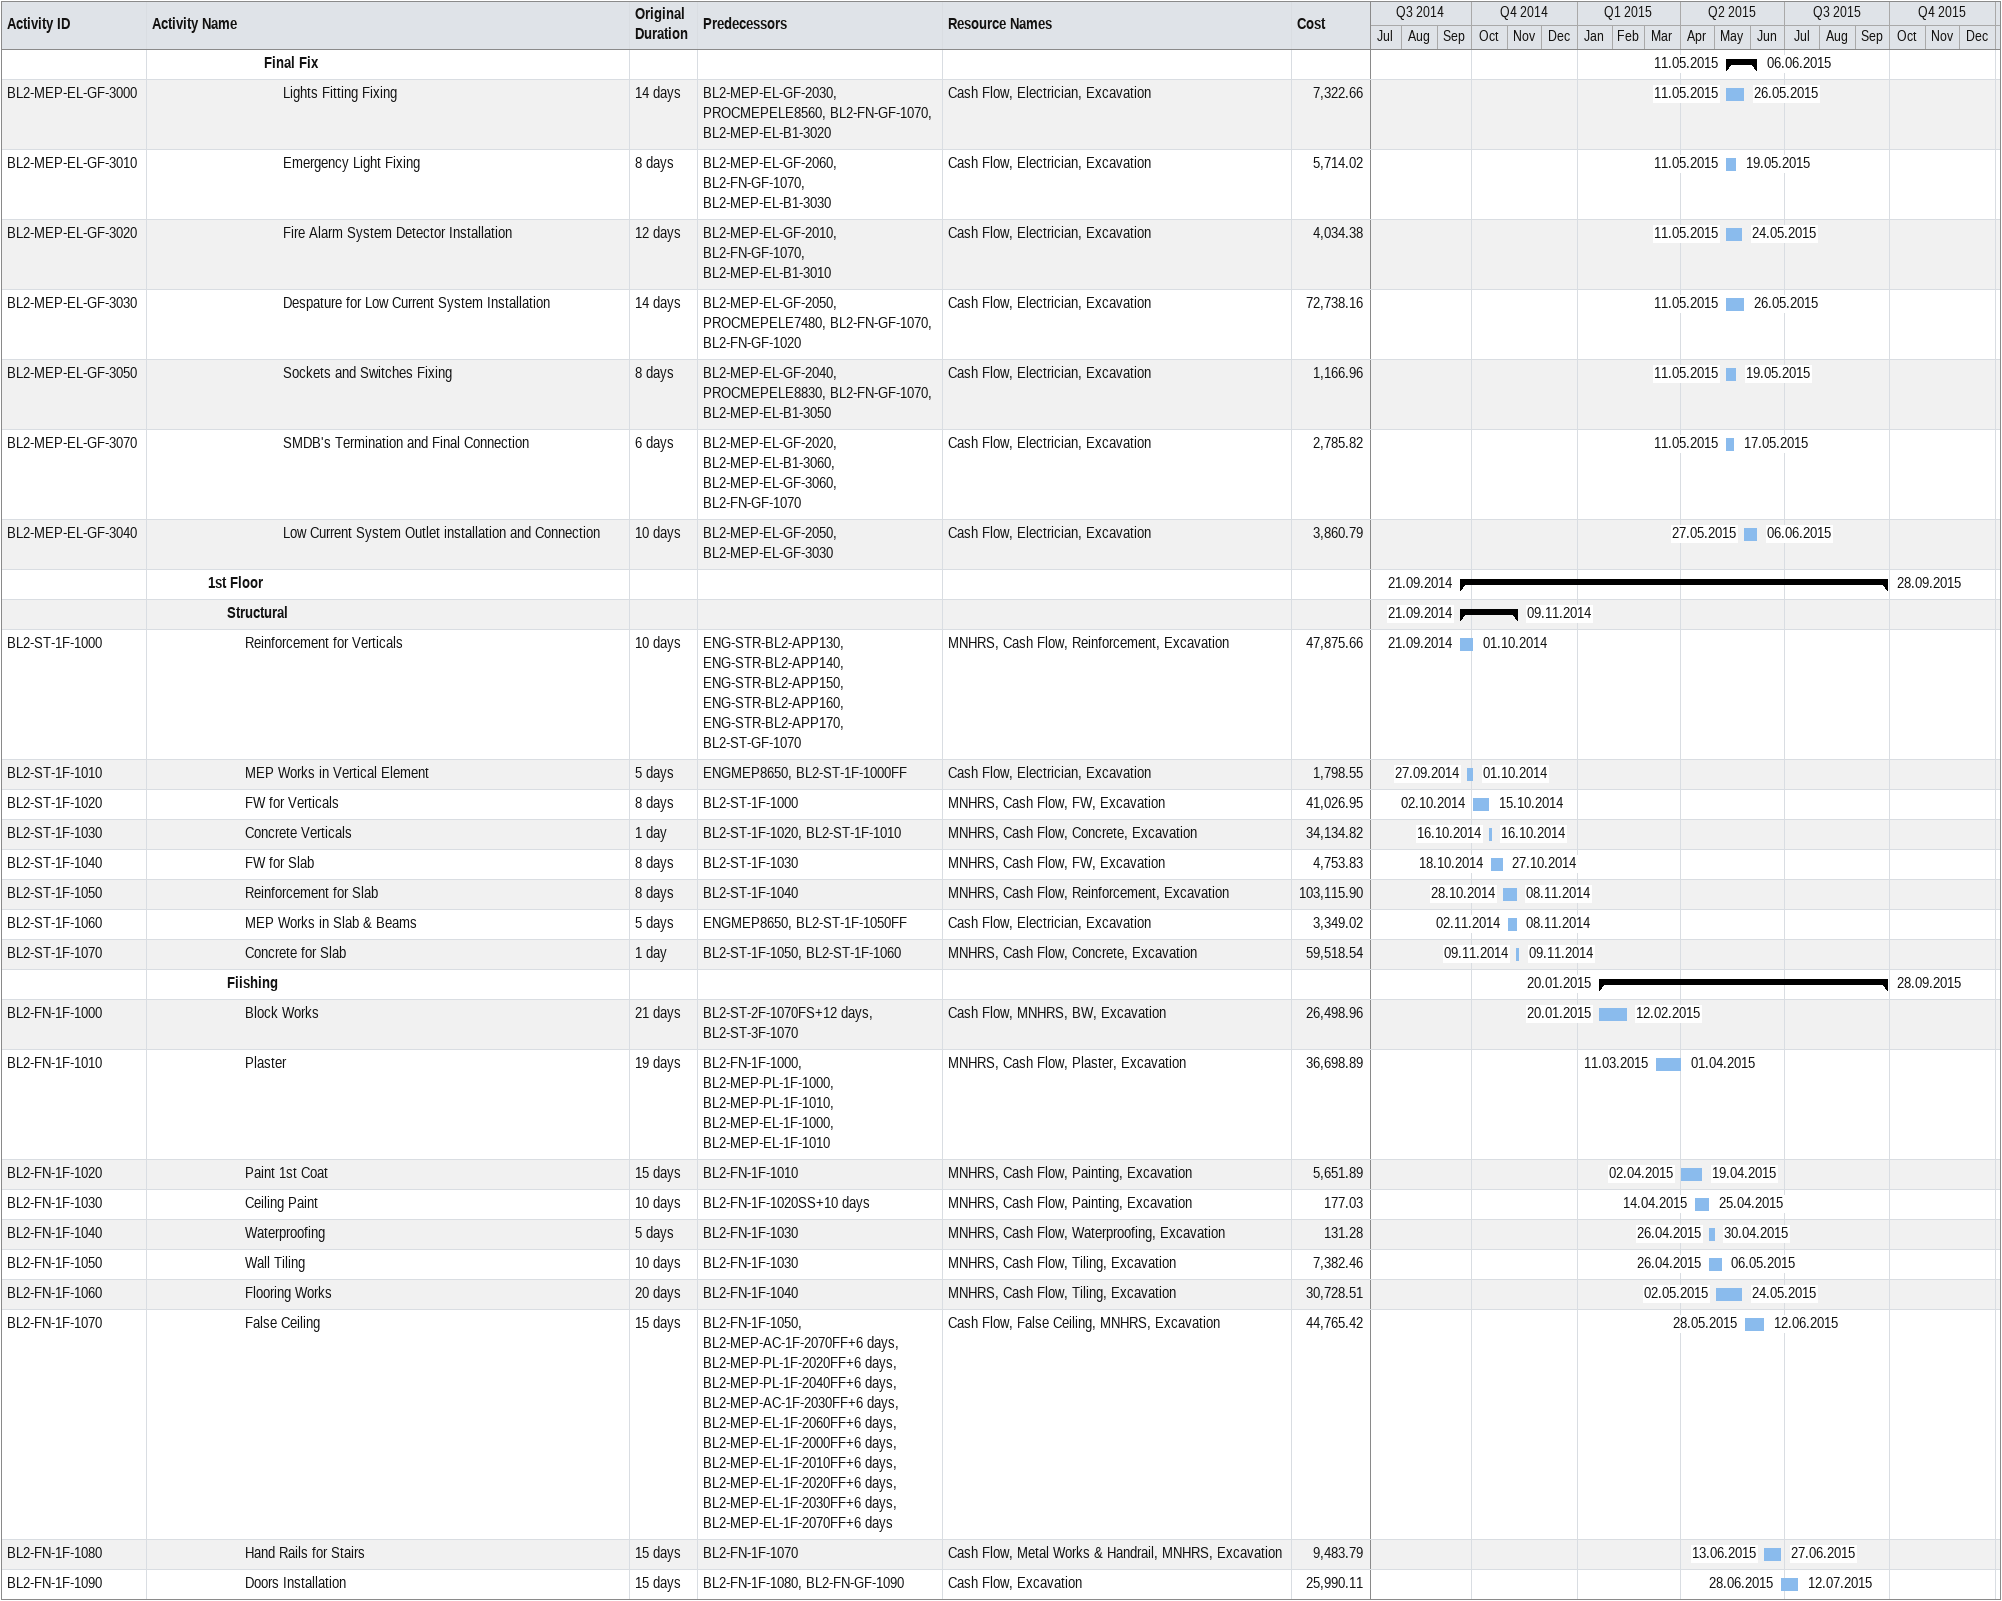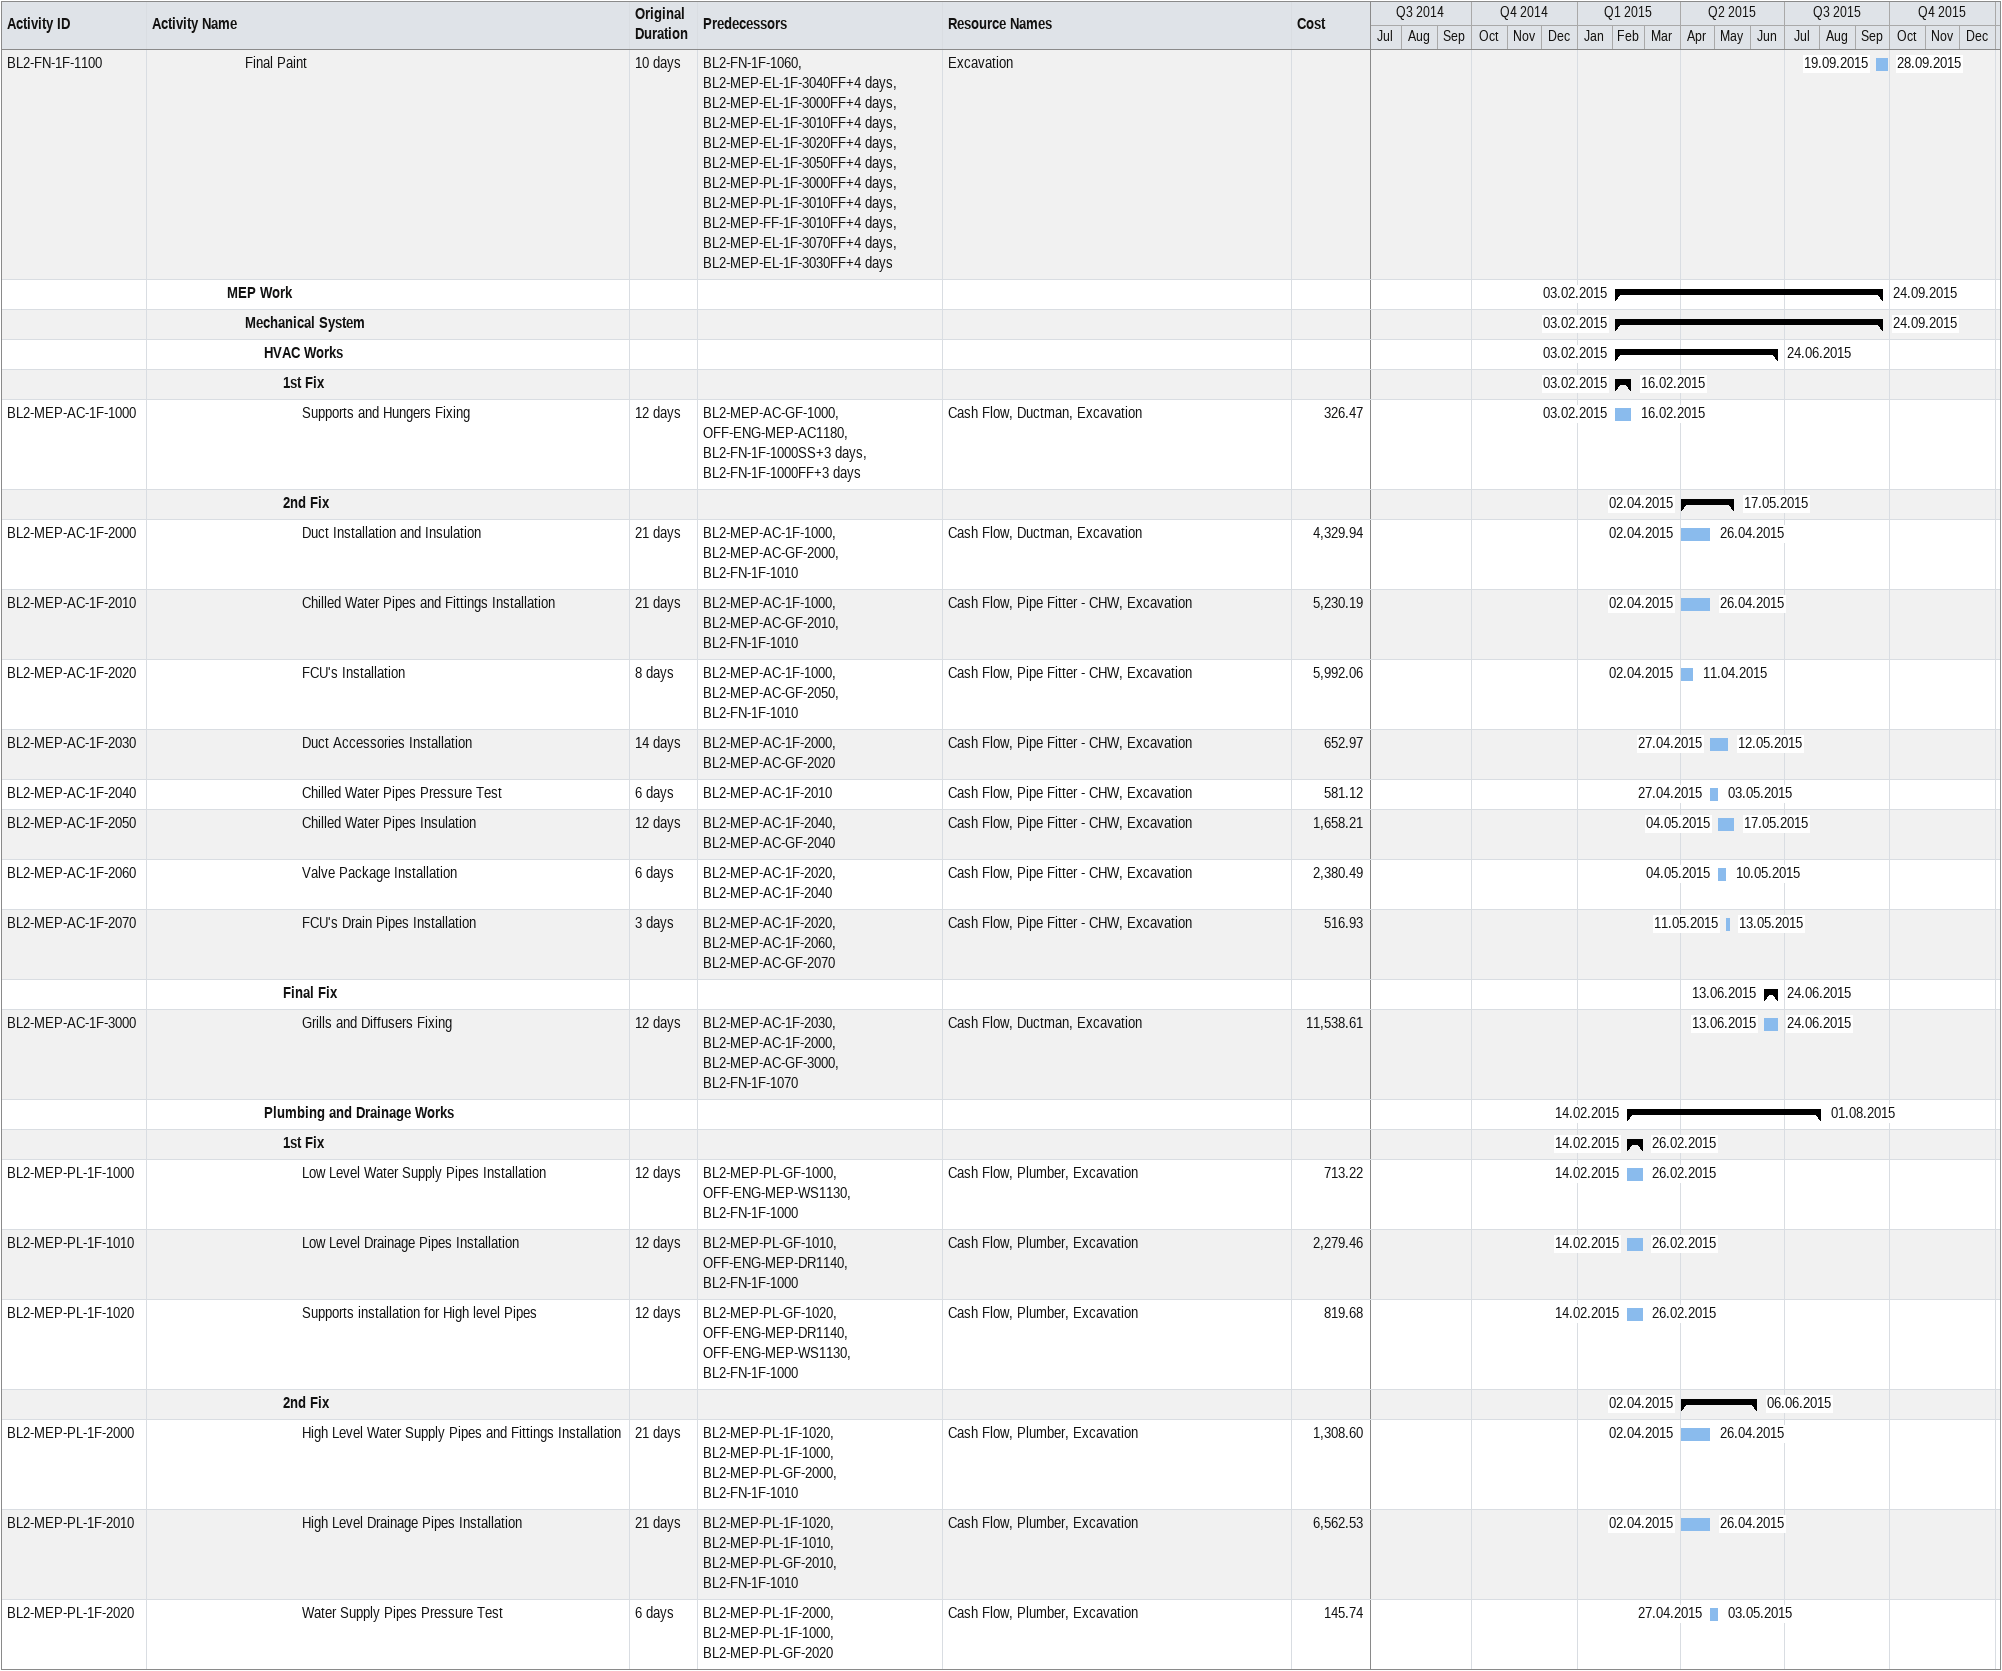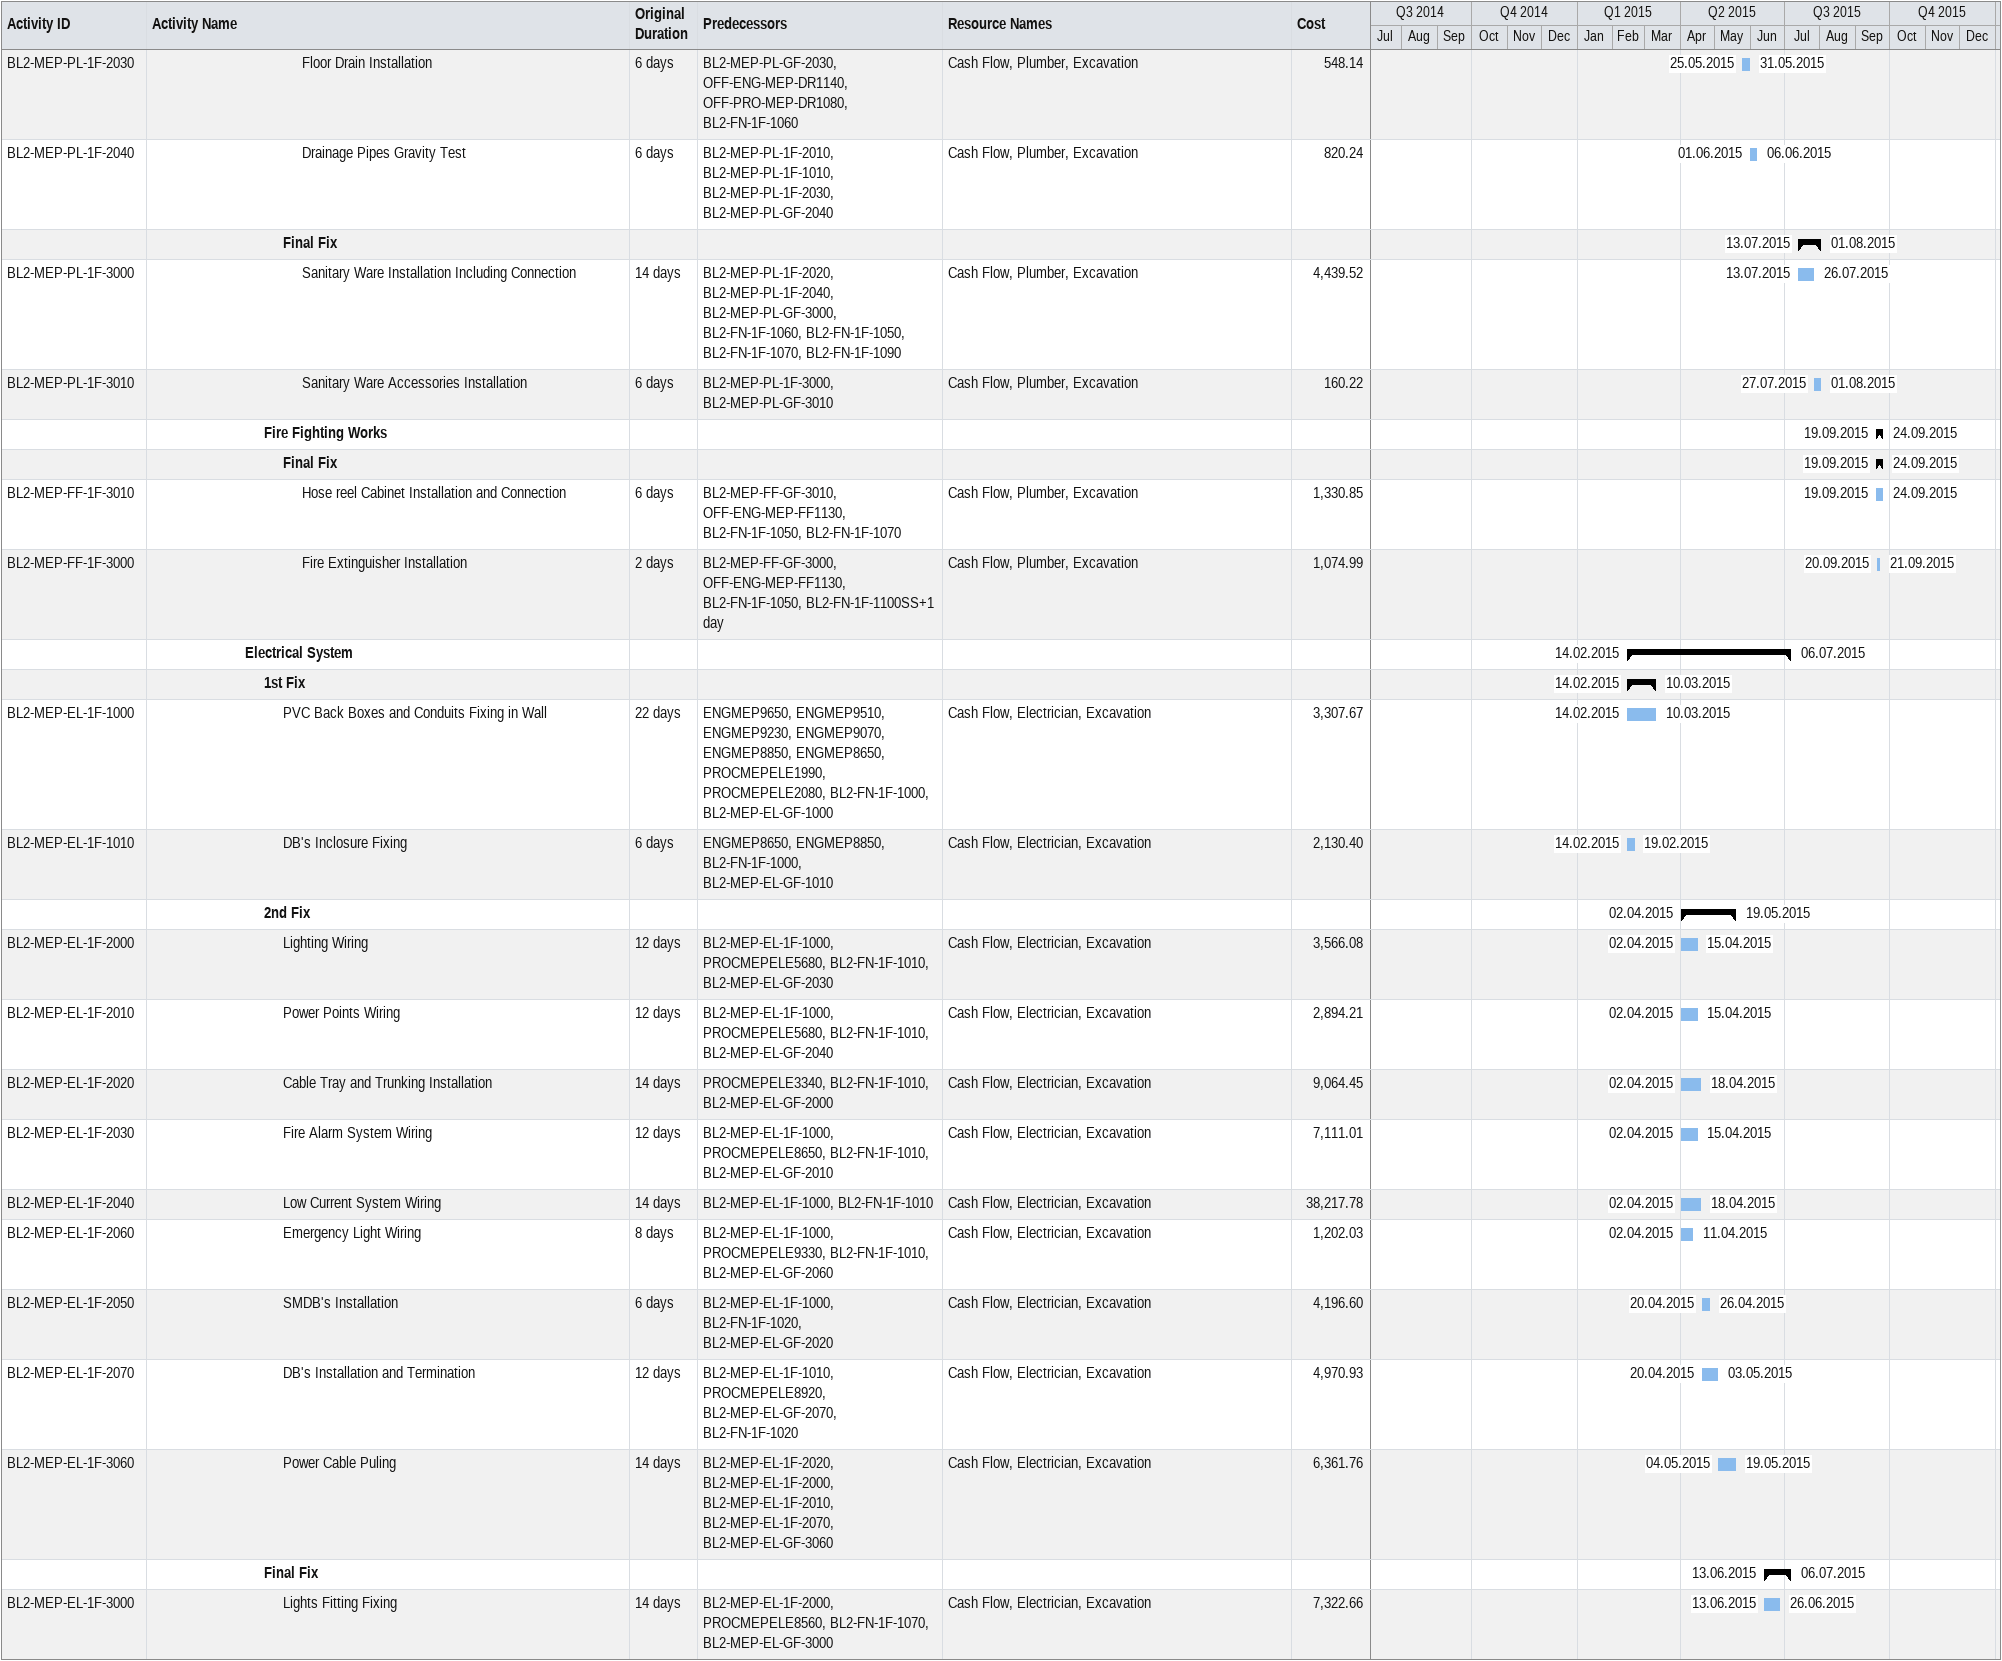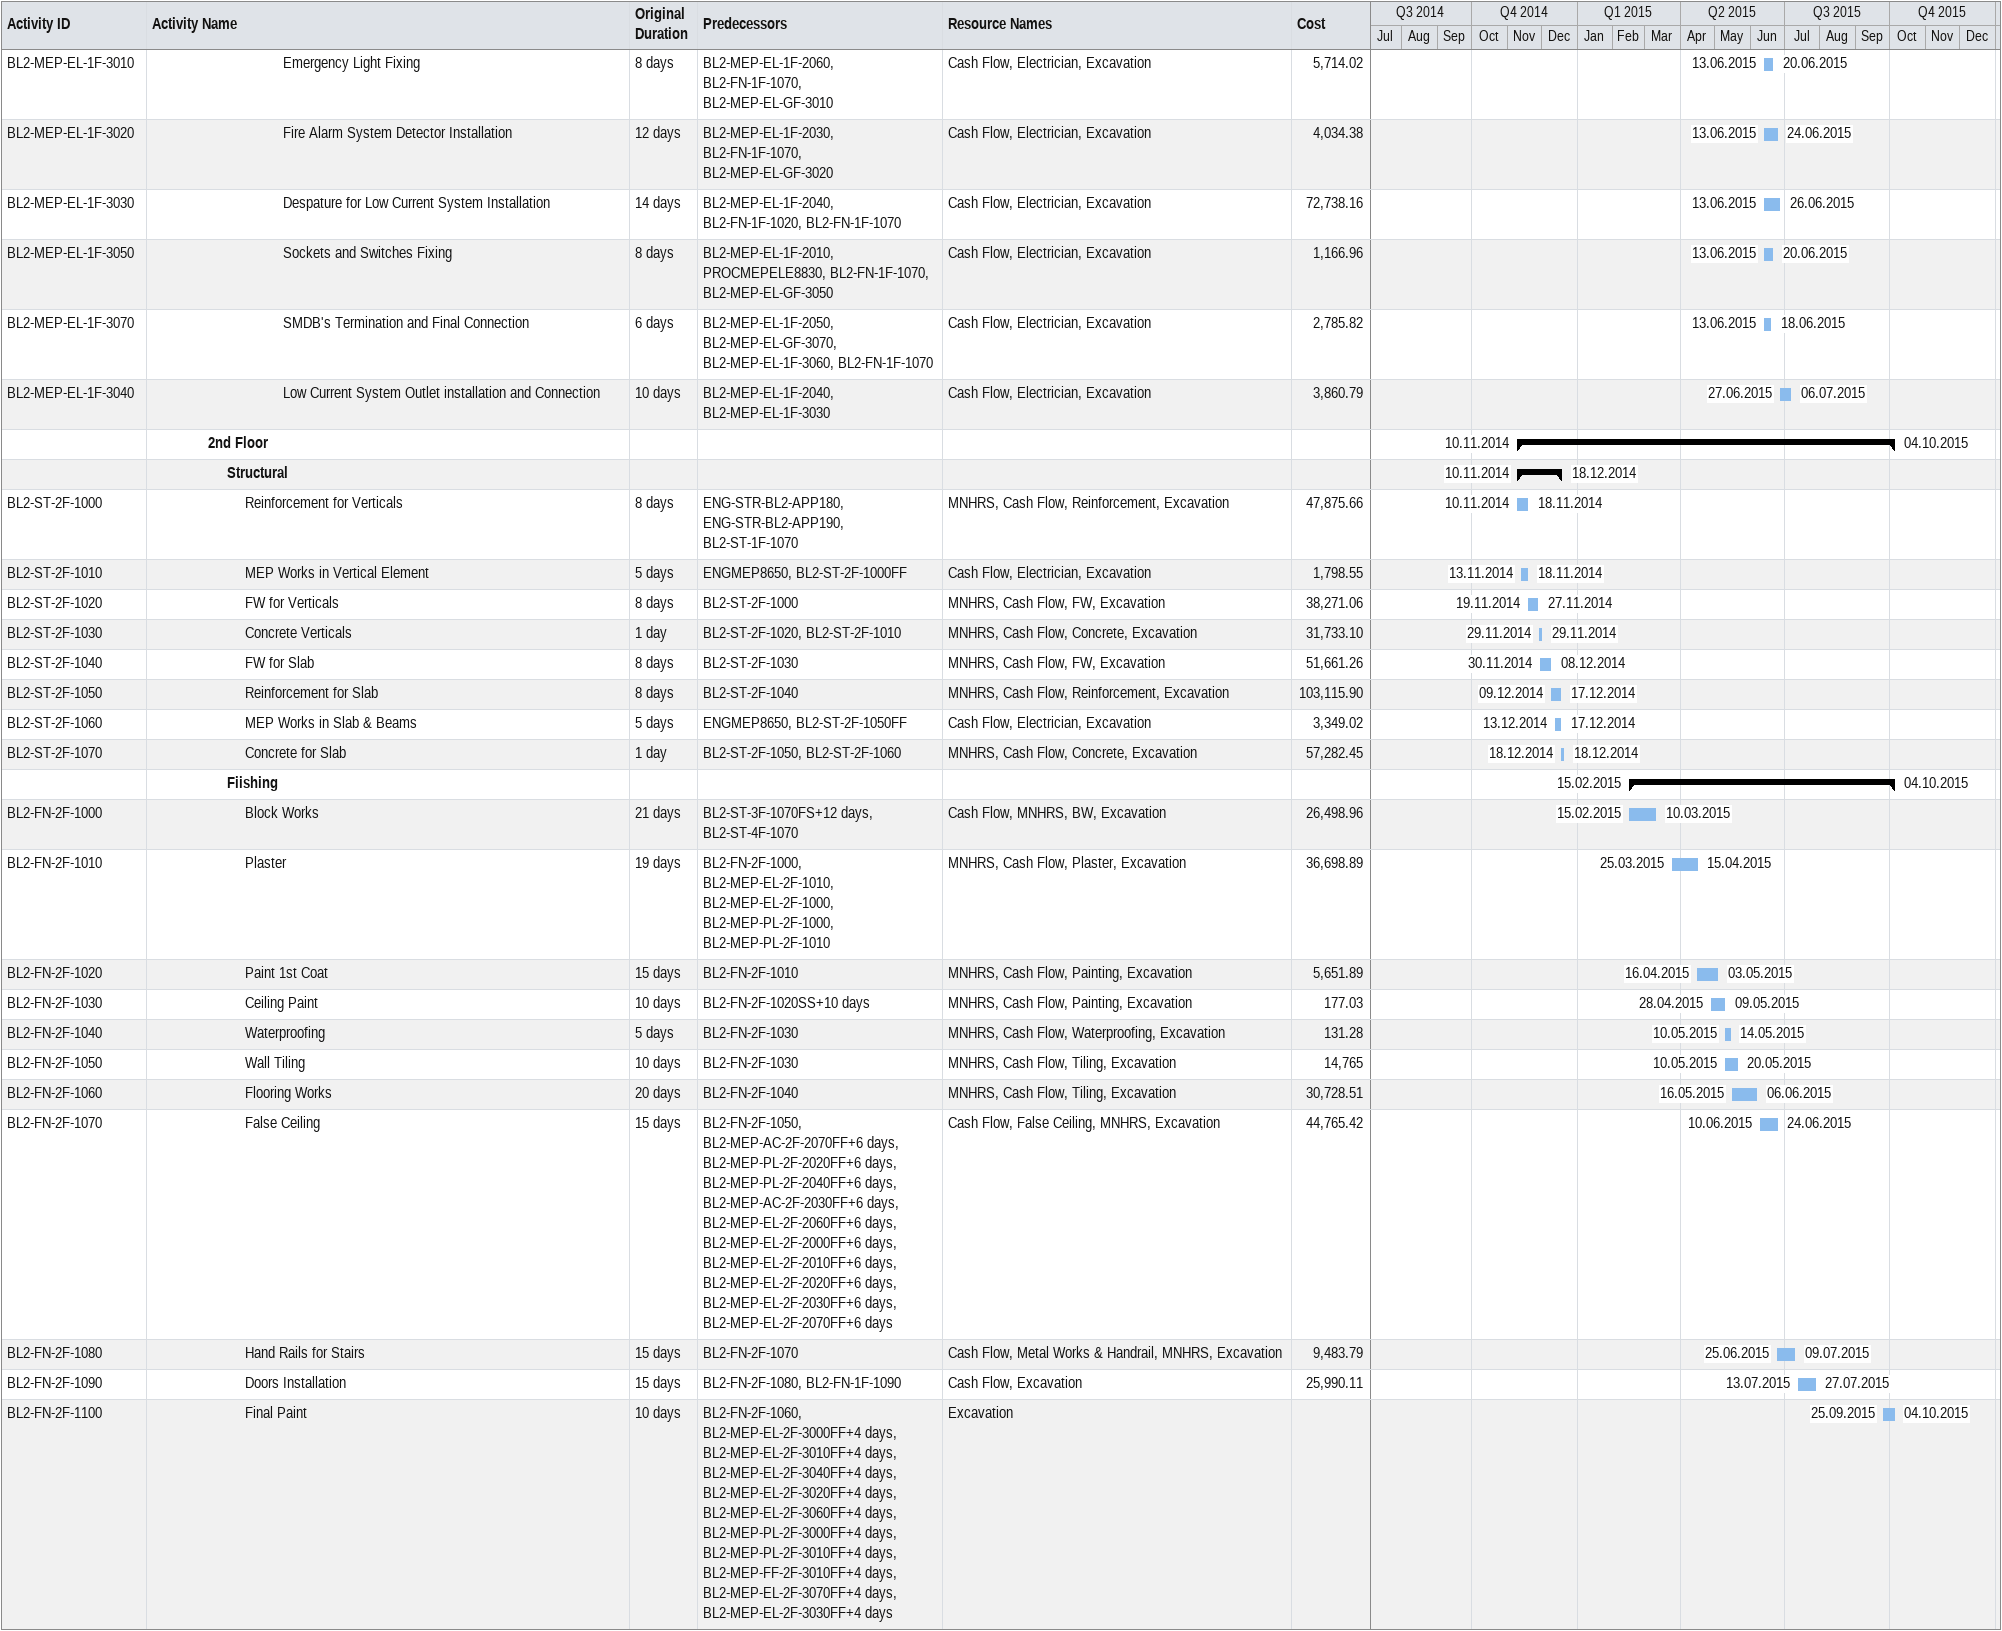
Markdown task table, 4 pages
| ID | Level | Task | Original duration | Start | Finish | Predecessors | Resources | Cost |
|---|---|---|---|---|---|---|---|---|
|  | 7 | **Final Fix** |  | 2015-05-11 | 2015-06-06 |  |  |  |
| BL2-MEP-EL-GF-3000 | 8 | Lights Fitting Fixing | 14d | 2015-05-11 | 2015-05-26 | BL2-MEP-EL-GF-2030, PROCMEPELE8560, BL2-FN-GF-1070, BL2-MEP-EL-B1-3020 | Cash Flow, Electrician, Excavation | 7322.66 |
| BL2-MEP-EL-GF-3010 | 8 | Emergency Light Fixing | 8d | 2015-05-11 | 2015-05-19 | BL2-MEP-EL-GF-2060, BL2-FN-GF-1070, BL2-MEP-EL-B1-3030 | Cash Flow, Electrician, Excavation | 5714.02 |
| BL2-MEP-EL-GF-3020 | 8 | Fire Alarm System Detector Installation | 12d | 2015-05-11 | 2015-05-24 | BL2-MEP-EL-GF-2010, BL2-FN-GF-1070, BL2-MEP-EL-B1-3010 | Cash Flow, Electrician, Excavation | 4034.38 |
| BL2-MEP-EL-GF-3030 | 8 | Despature for Low Current System Installation | 14d | 2015-05-11 | 2015-05-26 | BL2-MEP-EL-GF-2050, PROCMEPELE7480, BL2-FN-GF-1070, BL2-FN-GF-1020 | Cash Flow, Electrician, Excavation | 72738.16 |
| BL2-MEP-EL-GF-3050 | 8 | Sockets and Switches Fixing | 8d | 2015-05-11 | 2015-05-19 | BL2-MEP-EL-GF-2040, PROCMEPELE8830, BL2-FN-GF-1070, BL2-MEP-EL-B1-3050 | Cash Flow, Electrician, Excavation | 1166.96 |
| BL2-MEP-EL-GF-3070 | 8 | SMDB's Termination and Final Connection | 6d | 2015-05-11 | 2015-05-17 | BL2-MEP-EL-GF-2020, BL2-MEP-EL-B1-3060, BL2-MEP-EL-GF-3060, BL2-FN-GF-1070 | Cash Flow, Electrician, Excavation | 2785.82 |
| BL2-MEP-EL-GF-3040 | 8 | Low Current System Outlet installation and Connection | 10d | 2015-05-27 | 2015-06-06 | BL2-MEP-EL-GF-2050, BL2-MEP-EL-GF-3030 | Cash Flow, Electrician, Excavation | 3860.79 |
|  | 4 | **1st Floor** |  | 2014-09-21 | 2015-09-28 |  |  |  |
|  | 5 | **Structural** |  | 2014-09-21 | 2014-11-09 |  |  |  |
| BL2-ST-1F-1000 | 6 | Reinforcement for Verticals | 10d | 2014-09-21 | 2014-10-01 | ENG-STR-BL2-APP130, ENG-STR-BL2-APP140, ENG-STR-BL2-APP150, ENG-STR-BL2-APP160, ENG-STR-BL2-APP170, BL2-ST-GF-1070 | MNHRS, Cash Flow, Reinforcement, Excavation | 47875.66 |
| BL2-ST-1F-1010 | 6 | MEP Works in Vertical Element | 5d | 2014-09-27 | 2014-10-01 | ENGMEP8650, BL2-ST-1F-1000FF | Cash Flow, Electrician, Excavation | 1798.55 |
| BL2-ST-1F-1020 | 6 | FW for Verticals | 8d | 2014-10-02 | 2014-10-15 | BL2-ST-1F-1000 | MNHRS, Cash Flow, FW, Excavation | 41026.95 |
| BL2-ST-1F-1030 | 6 | Concrete Verticals | 1d | 2014-10-16 | 2014-10-16 | BL2-ST-1F-1020, BL2-ST-1F-1010 | MNHRS, Cash Flow, Concrete, Excavation | 34134.82 |
| BL2-ST-1F-1040 | 6 | FW for Slab | 8d | 2014-10-18 | 2014-10-27 | BL2-ST-1F-1030 | MNHRS, Cash Flow, FW, Excavation | 4753.83 |
| BL2-ST-1F-1050 | 6 | Reinforcement for Slab | 8d | 2014-10-28 | 2014-11-08 | BL2-ST-1F-1040 | MNHRS, Cash Flow, Reinforcement, Excavation | 103115.90 |
| BL2-ST-1F-1060 | 6 | MEP Works in Slab & Beams | 5d | 2014-11-02 | 2014-11-08 | ENGMEP8650, BL2-ST-1F-1050FF | Cash Flow, Electrician, Excavation | 3349.02 |
| BL2-ST-1F-1070 | 6 | Concrete for Slab | 1d | 2014-11-09 | 2014-11-09 | BL2-ST-1F-1050, BL2-ST-1F-1060 | MNHRS, Cash Flow, Concrete, Excavation | 59518.54 |
|  | 5 | **Fiishing** |  | 2015-01-20 | 2015-09-28 |  |  |  |
| BL2-FN-1F-1000 | 6 | Block Works | 21d | 2015-01-20 | 2015-02-12 | BL2-ST-2F-1070FS+12d, BL2-ST-3F-1070 | Cash Flow, MNHRS, BW, Excavation | 26498.96 |
| BL2-FN-1F-1010 | 6 | Plaster | 19d | 2015-03-11 | 2015-04-01 | BL2-FN-1F-1000, BL2-MEP-PL-1F-1000, BL2-MEP-PL-1F-1010, BL2-MEP-EL-1F-1000, BL2-MEP-EL-1F-1010 | MNHRS, Cash Flow, Plaster, Excavation | 36698.89 |
| BL2-FN-1F-1020 | 6 | Paint 1st Coat | 15d | 2015-04-02 | 2015-04-19 | BL2-FN-1F-1010 | MNHRS, Cash Flow, Painting, Excavation | 5651.89 |
| BL2-FN-1F-1030 | 6 | Ceiling Paint | 10d | 2015-04-14 | 2015-04-25 | BL2-FN-1F-1020SS+10d | MNHRS, Cash Flow, Painting, Excavation | 177.03 |
| BL2-FN-1F-1040 | 6 | Waterproofing | 5d | 2015-04-26 | 2015-04-30 | BL2-FN-1F-1030 | MNHRS, Cash Flow, Waterproofing, Excavation | 131.28 |
| BL2-FN-1F-1050 | 6 | Wall Tiling | 10d | 2015-04-26 | 2015-05-06 | BL2-FN-1F-1030 | MNHRS, Cash Flow, Tiling, Excavation | 7382.46 |
| BL2-FN-1F-1060 | 6 | Flooring Works | 20d | 2015-05-02 | 2015-05-24 | BL2-FN-1F-1040 | MNHRS, Cash Flow, Tiling, Excavation | 30728.51 |
| BL2-FN-1F-1070 | 6 | False Ceiling | 15d | 2015-05-28 | 2015-06-12 | BL2-FN-1F-1050, BL2-MEP-AC-1F-2070FF+6d, BL2-MEP-PL-1F-2020FF+6d, BL2-MEP-PL-1F-2040FF+6d, BL2-MEP-AC-1F-2030FF+6d, BL2-MEP-EL-1F-2060FF+6d, BL2-MEP-EL-1F-2000FF+6d, BL2-MEP-EL-1F-2010FF+6d, BL2-MEP-EL-1F-2020FF+6d, BL2-MEP-EL-1F-2030FF+6d, BL2-MEP-EL-1F-2070FF+6d | Cash Flow, False Ceiling, MNHRS, Excavation | 44765.42 |
| BL2-FN-1F-1080 | 6 | Hand Rails for Stairs | 15d | 2015-06-13 | 2015-06-27 | BL2-FN-1F-1070 | Cash Flow, Metal Works & Handrail, MNHRS, Excavation | 9483.79 |
| BL2-FN-1F-1090 | 6 | Doors Installation | 15d | 2015-06-28 | 2015-07-12 | BL2-FN-1F-1080, BL2-FN-GF-1090 | Cash Flow, Excavation | 25990.11 |
| BL2-FN-1F-1100 | 6 | Final Paint | 10d | 2015-09-19 | 2015-09-28 | BL2-FN-1F-1060, BL2-MEP-EL-1F-3040FF+4d, BL2-MEP-EL-1F-3000FF+4d, BL2-MEP-EL-1F-3010FF+4d, BL2-MEP-EL-1F-3020FF+4d, BL2-MEP-EL-1F-3050FF+4d, BL2-MEP-PL-1F-3000FF+4d, BL2-MEP-PL-1F-3010FF+4d, BL2-MEP-FF-1F-3010FF+4d, BL2-MEP-EL-1F-3070FF+4d, BL2-MEP-EL-1F-3030FF+4d | Excavation |  |
|  | 5 | **MEP Work** |  | 2015-02-03 | 2015-09-24 |  |  |  |
|  | 6 | **Mechanical System** |  | 2015-02-03 | 2015-09-24 |  |  |  |
|  | 7 | **HVAC Works** |  | 2015-02-03 | 2015-06-24 |  |  |  |
|  | 8 | **1st Fix** |  | 2015-02-03 | 2015-02-16 |  |  |  |
| BL2-MEP-AC-1F-1000 | 9 | Supports and Hungers Fixing | 12d | 2015-02-03 | 2015-02-16 | BL2-MEP-AC-GF-1000, OFF-ENG-MEP-AC1180, BL2-FN-1F-1000SS+3d, BL2-FN-1F-1000FF+3d | Cash Flow, Ductman, Excavation | 326.47 |
|  | 8 | **2nd Fix** |  | 2015-04-02 | 2015-05-17 |  |  |  |
| BL2-MEP-AC-1F-2000 | 9 | Duct Installation and Insulation | 21d | 2015-04-02 | 2015-04-26 | BL2-MEP-AC-1F-1000, BL2-MEP-AC-GF-2000, BL2-FN-1F-1010 | Cash Flow, Ductman, Excavation | 4329.94 |
| BL2-MEP-AC-1F-2010 | 9 | Chilled Water Pipes and Fittings Installation | 21d | 2015-04-02 | 2015-04-26 | BL2-MEP-AC-1F-1000, BL2-MEP-AC-GF-2010, BL2-FN-1F-1010 | Cash Flow, Pipe Fitter - CHW, Excavation | 5230.19 |
| BL2-MEP-AC-1F-2020 | 9 | FCU's Installation | 8d | 2015-04-02 | 2015-04-11 | BL2-MEP-AC-1F-1000, BL2-MEP-AC-GF-2050, BL2-FN-1F-1010 | Cash Flow, Pipe Fitter - CHW, Excavation | 5992.06 |
| BL2-MEP-AC-1F-2030 | 9 | Duct Accessories Installation | 14d | 2015-04-27 | 2015-05-12 | BL2-MEP-AC-1F-2000, BL2-MEP-AC-GF-2020 | Cash Flow, Pipe Fitter - CHW, Excavation | 652.97 |
| BL2-MEP-AC-1F-2040 | 9 | Chilled Water Pipes Pressure Test | 6d | 2015-04-27 | 2015-05-03 | BL2-MEP-AC-1F-2010 | Cash Flow, Pipe Fitter - CHW, Excavation | 581.12 |
| BL2-MEP-AC-1F-2050 | 9 | Chilled Water Pipes Insulation | 12d | 2015-05-04 | 2015-05-17 | BL2-MEP-AC-1F-2040, BL2-MEP-AC-GF-2040 | Cash Flow, Pipe Fitter - CHW, Excavation | 1658.21 |
| BL2-MEP-AC-1F-2060 | 9 | Valve Package Installation | 6d | 2015-05-04 | 2015-05-10 | BL2-MEP-AC-1F-2020, BL2-MEP-AC-1F-2040 | Cash Flow, Pipe Fitter - CHW, Excavation | 2380.49 |
| BL2-MEP-AC-1F-2070 | 9 | FCU's Drain Pipes Installation | 3d | 2015-05-11 | 2015-05-13 | BL2-MEP-AC-1F-2020, BL2-MEP-AC-1F-2060, BL2-MEP-AC-GF-2070 | Cash Flow, Pipe Fitter - CHW, Excavation | 516.93 |
|  | 8 | **Final Fix** |  | 2015-06-13 | 2015-06-24 |  |  |  |
| BL2-MEP-AC-1F-3000 | 9 | Grills and Diffusers Fixing | 12d | 2015-06-13 | 2015-06-24 | BL2-MEP-AC-1F-2030, BL2-MEP-AC-1F-2000, BL2-MEP-AC-GF-3000, BL2-FN-1F-1070 | Cash Flow, Ductman, Excavation | 11538.61 |
|  | 7 | **Plumbing and Drainage Works** |  | 2015-02-14 | 2015-08-01 |  |  |  |
|  | 8 | **1st Fix** |  | 2015-02-14 | 2015-02-26 |  |  |  |
| BL2-MEP-PL-1F-1000 | 9 | Low Level Water Supply Pipes Installation | 12d | 2015-02-14 | 2015-02-26 | BL2-MEP-PL-GF-1000, OFF-ENG-MEP-WS1130, BL2-FN-1F-1000 | Cash Flow, Plumber, Excavation | 713.22 |
| BL2-MEP-PL-1F-1010 | 9 | Low Level Drainage Pipes Installation | 12d | 2015-02-14 | 2015-02-26 | BL2-MEP-PL-GF-1010, OFF-ENG-MEP-DR1140, BL2-FN-1F-1000 | Cash Flow, Plumber, Excavation | 2279.46 |
| BL2-MEP-PL-1F-1020 | 9 | Supports installation for High level Pipes | 12d | 2015-02-14 | 2015-02-26 | BL2-MEP-PL-GF-1020, OFF-ENG-MEP-DR1140, OFF-ENG-MEP-WS1130, BL2-FN-1F-1000 | Cash Flow, Plumber, Excavation | 819.68 |
|  | 8 | **2nd Fix** |  | 2015-04-02 | 2015-06-06 |  |  |  |
| BL2-MEP-PL-1F-2000 | 9 | High Level Water Supply Pipes and Fittings Installation | 21d | 2015-04-02 | 2015-04-26 | BL2-MEP-PL-1F-1020, BL2-MEP-PL-1F-1000, BL2-MEP-PL-GF-2000, BL2-FN-1F-1010 | Cash Flow, Plumber, Excavation | 1308.60 |
| BL2-MEP-PL-1F-2010 | 9 | High Level Drainage Pipes Installation | 21d | 2015-04-02 | 2015-04-26 | BL2-MEP-PL-1F-1020, BL2-MEP-PL-1F-1010, BL2-MEP-PL-GF-2010, BL2-FN-1F-1010 | Cash Flow, Plumber, Excavation | 6562.53 |
| BL2-MEP-PL-1F-2020 | 9 | Water Supply Pipes Pressure Test | 6d | 2015-04-27 | 2015-05-03 | BL2-MEP-PL-1F-2000, BL2-MEP-PL-1F-1000, BL2-MEP-PL-GF-2020 | Cash Flow, Plumber, Excavation | 145.74 |
| BL2-MEP-PL-1F-2030 | 9 | Floor Drain Installation | 6d | 2015-05-25 | 2015-05-31 | BL2-MEP-PL-GF-2030, OFF-ENG-MEP-DR1140, OFF-PRO-MEP-DR1080, BL2-FN-1F-1060 | Cash Flow, Plumber, Excavation | 548.14 |
| BL2-MEP-PL-1F-2040 | 9 | Drainage Pipes Gravity Test | 6d | 2015-06-01 | 2015-06-06 | BL2-MEP-PL-1F-2010, BL2-MEP-PL-1F-1010, BL2-MEP-PL-1F-2030, BL2-MEP-PL-GF-2040 | Cash Flow, Plumber, Excavation | 820.24 |
|  | 8 | **Final Fix** |  | 2015-07-13 | 2015-08-01 |  |  |  |
| BL2-MEP-PL-1F-3000 | 9 | Sanitary Ware Installation Including Connection | 14d | 2015-07-13 | 2015-07-26 | BL2-MEP-PL-1F-2020, BL2-MEP-PL-1F-2040, BL2-MEP-PL-GF-3000, BL2-FN-1F-1060, BL2-FN-1F-1050, BL2-FN-1F-1070, BL2-FN-1F-1090 | Cash Flow, Plumber, Excavation | 4439.52 |
| BL2-MEP-PL-1F-3010 | 9 | Sanitary Ware Accessories Installation | 6d | 2015-07-27 | 2015-08-01 | BL2-MEP-PL-1F-3000, BL2-MEP-PL-GF-3010 | Cash Flow, Plumber, Excavation | 160.22 |
|  | 7 | **Fire Fighting Works** |  | 2015-09-19 | 2015-09-24 |  |  |  |
|  | 8 | **Final Fix** |  | 2015-09-19 | 2015-09-24 |  |  |  |
| BL2-MEP-FF-1F-3010 | 9 | Hose reel Cabinet Installation and Connection | 6d | 2015-09-19 | 2015-09-24 | BL2-MEP-FF-GF-3010, OFF-ENG-MEP-FF1130, BL2-FN-1F-1050, BL2-FN-1F-1070 | Cash Flow, Plumber, Excavation | 1330.85 |
| BL2-MEP-FF-1F-3000 | 9 | Fire Extinguisher Installation | 2d | 2015-09-20 | 2015-09-21 | BL2-MEP-FF-GF-3000, OFF-ENG-MEP-FF1130, BL2-FN-1F-1050, BL2-FN-1F-1100SS+1d | Cash Flow, Plumber, Excavation | 1074.99 |
|  | 6 | **Electrical System** |  | 2015-02-14 | 2015-07-06 |  |  |  |
|  | 7 | **1st Fix** |  | 2015-02-14 | 2015-03-10 |  |  |  |
| BL2-MEP-EL-1F-1000 | 8 | PVC Back Boxes and Conduits Fixing in Wall | 22d | 2015-02-14 | 2015-03-10 | ENGMEP9650, ENGMEP9510, ENGMEP9230, ENGMEP9070, ENGMEP8850, ENGMEP8650, PROCMEPELE1990, PROCMEPELE2080, BL2-FN-1F-1000, BL2-MEP-EL-GF-1000 | Cash Flow, Electrician, Excavation | 3307.67 |
| BL2-MEP-EL-1F-1010 | 8 | DB's Inclosure Fixing | 6d | 2015-02-14 | 2015-02-19 | ENGMEP8650, ENGMEP8850, BL2-FN-1F-1000, BL2-MEP-EL-GF-1010 | Cash Flow, Electrician, Excavation | 2130.40 |
|  | 7 | **2nd Fix** |  | 2015-04-02 | 2015-05-19 |  |  |  |
| BL2-MEP-EL-1F-2000 | 8 | Lighting Wiring | 12d | 2015-04-02 | 2015-04-15 | BL2-MEP-EL-1F-1000, PROCMEPELE5680, BL2-FN-1F-1010, BL2-MEP-EL-GF-2030 | Cash Flow, Electrician, Excavation | 3566.08 |
| BL2-MEP-EL-1F-2010 | 8 | Power Points Wiring | 12d | 2015-04-02 | 2015-04-15 | BL2-MEP-EL-1F-1000, PROCMEPELE5680, BL2-FN-1F-1010, BL2-MEP-EL-GF-2040 | Cash Flow, Electrician, Excavation | 2894.21 |
| BL2-MEP-EL-1F-2020 | 8 | Cable Tray and Trunking Installation | 14d | 2015-04-02 | 2015-04-18 | PROCMEPELE3340, BL2-FN-1F-1010, BL2-MEP-EL-GF-2000 | Cash Flow, Electrician, Excavation | 9064.45 |
| BL2-MEP-EL-1F-2030 | 8 | Fire Alarm System Wiring | 12d | 2015-04-02 | 2015-04-15 | BL2-MEP-EL-1F-1000, PROCMEPELE8650, BL2-FN-1F-1010, BL2-MEP-EL-GF-2010 | Cash Flow, Electrician, Excavation | 7111.01 |
| BL2-MEP-EL-1F-2040 | 8 | Low Current System Wiring | 14d | 2015-04-02 | 2015-04-18 | BL2-MEP-EL-1F-1000, BL2-FN-1F-1010 | Cash Flow, Electrician, Excavation | 38217.78 |
| BL2-MEP-EL-1F-2060 | 8 | Emergency Light Wiring | 8d | 2015-04-02 | 2015-04-11 | BL2-MEP-EL-1F-1000, PROCMEPELE9330, BL2-FN-1F-1010, BL2-MEP-EL-GF-2060 | Cash Flow, Electrician, Excavation | 1202.03 |
| BL2-MEP-EL-1F-2050 | 8 | SMDB's Installation | 6d | 2015-04-20 | 2015-04-26 | BL2-MEP-EL-1F-1000, BL2-FN-1F-1020, BL2-MEP-EL-GF-2020 | Cash Flow, Electrician, Excavation | 4196.60 |
| BL2-MEP-EL-1F-2070 | 8 | DB's Installation and Termination | 12d | 2015-04-20 | 2015-05-03 | BL2-MEP-EL-1F-1010, PROCMEPELE8920, BL2-MEP-EL-GF-2070, BL2-FN-1F-1020 | Cash Flow, Electrician, Excavation | 4970.93 |
| BL2-MEP-EL-1F-3060 | 8 | Power Cable Puling | 14d | 2015-05-04 | 2015-05-19 | BL2-MEP-EL-1F-2020, BL2-MEP-EL-1F-2000, BL2-MEP-EL-1F-2010, BL2-MEP-EL-1F-2070, BL2-MEP-EL-GF-3060 | Cash Flow, Electrician, Excavation | 6361.76 |
|  | 7 | **Final Fix** |  | 2015-06-13 | 2015-07-06 |  |  |  |
| BL2-MEP-EL-1F-3000 | 8 | Lights Fitting Fixing | 14d | 2015-06-13 | 2015-06-26 | BL2-MEP-EL-1F-2000, PROCMEPELE8560, BL2-FN-1F-1070, BL2-MEP-EL-GF-3000 | Cash Flow, Electrician, Excavation | 7322.66 |
| BL2-MEP-EL-1F-3010 | 8 | Emergency Light Fixing | 8d | 2015-06-13 | 2015-06-20 | BL2-MEP-EL-1F-2060, BL2-FN-1F-1070, BL2-MEP-EL-GF-3010 | Cash Flow, Electrician, Excavation | 5714.02 |
| BL2-MEP-EL-1F-3020 | 8 | Fire Alarm System Detector Installation | 12d | 2015-06-13 | 2015-06-24 | BL2-MEP-EL-1F-2030, BL2-FN-1F-1070, BL2-MEP-EL-GF-3020 | Cash Flow, Electrician, Excavation | 4034.38 |
| BL2-MEP-EL-1F-3030 | 8 | Despature for Low Current System Installation | 14d | 2015-06-13 | 2015-06-26 | BL2-MEP-EL-1F-2040, BL2-FN-1F-1020, BL2-FN-1F-1070 | Cash Flow, Electrician, Excavation | 72738.16 |
| BL2-MEP-EL-1F-3050 | 8 | Sockets and Switches Fixing | 8d | 2015-06-13 | 2015-06-20 | BL2-MEP-EL-1F-2010, PROCMEPELE8830, BL2-FN-1F-1070, BL2-MEP-EL-GF-3050 | Cash Flow, Electrician, Excavation | 1166.96 |
| BL2-MEP-EL-1F-3070 | 8 | SMDB's Termination and Final Connection | 6d | 2015-06-13 | 2015-06-18 | BL2-MEP-EL-1F-2050, BL2-MEP-EL-GF-3070, BL2-MEP-EL-1F-3060, BL2-FN-1F-1070 | Cash Flow, Electrician, Excavation | 2785.82 |
| BL2-MEP-EL-1F-3040 | 8 | Low Current System Outlet installation and Connection | 10d | 2015-06-27 | 2015-07-06 | BL2-MEP-EL-1F-2040, BL2-MEP-EL-1F-3030 | Cash Flow, Electrician, Excavation | 3860.79 |
|  | 4 | **2nd Floor** |  | 2014-11-10 | 2015-10-04 |  |  |  |
|  | 5 | **Structural** |  | 2014-11-10 | 2014-12-18 |  |  |  |
| BL2-ST-2F-1000 | 6 | Reinforcement for Verticals | 8d | 2014-11-10 | 2014-11-18 | ENG-STR-BL2-APP180, ENG-STR-BL2-APP190, BL2-ST-1F-1070 | MNHRS, Cash Flow, Reinforcement, Excavation | 47875.66 |
| BL2-ST-2F-1010 | 6 | MEP Works in Vertical Element | 5d | 2014-11-13 | 2014-11-18 | ENGMEP8650, BL2-ST-2F-1000FF | Cash Flow, Electrician, Excavation | 1798.55 |
| BL2-ST-2F-1020 | 6 | FW for Verticals | 8d | 2014-11-19 | 2014-11-27 | BL2-ST-2F-1000 | MNHRS, Cash Flow, FW, Excavation | 38271.06 |
| BL2-ST-2F-1030 | 6 | Concrete Verticals | 1d | 2014-11-29 | 2014-11-29 | BL2-ST-2F-1020, BL2-ST-2F-1010 | MNHRS, Cash Flow, Concrete, Excavation | 31733.10 |
| BL2-ST-2F-1040 | 6 | FW for Slab | 8d | 2014-11-30 | 2014-12-08 | BL2-ST-2F-1030 | MNHRS, Cash Flow, FW, Excavation | 51661.26 |
| BL2-ST-2F-1050 | 6 | Reinforcement for Slab | 8d | 2014-12-09 | 2014-12-17 | BL2-ST-2F-1040 | MNHRS, Cash Flow, Reinforcement, Excavation | 103115.90 |
| BL2-ST-2F-1060 | 6 | MEP Works in Slab & Beams | 5d | 2014-12-13 | 2014-12-17 | ENGMEP8650, BL2-ST-2F-1050FF | Cash Flow, Electrician, Excavation | 3349.02 |
| BL2-ST-2F-1070 | 6 | Concrete for Slab | 1d | 2014-12-18 | 2014-12-18 | BL2-ST-2F-1050, BL2-ST-2F-1060 | MNHRS, Cash Flow, Concrete, Excavation | 57282.45 |
|  | 5 | **Fiishing** |  | 2015-02-15 | 2015-10-04 |  |  |  |
| BL2-FN-2F-1000 | 6 | Block Works | 21d | 2015-02-15 | 2015-03-10 | BL2-ST-3F-1070FS+12d, BL2-ST-4F-1070 | Cash Flow, MNHRS, BW, Excavation | 26498.96 |
| BL2-FN-2F-1010 | 6 | Plaster | 19d | 2015-03-25 | 2015-04-15 | BL2-FN-2F-1000, BL2-MEP-EL-2F-1010, BL2-MEP-EL-2F-1000, BL2-MEP-PL-2F-1000, BL2-MEP-PL-2F-1010 | MNHRS, Cash Flow, Plaster, Excavation | 36698.89 |
| BL2-FN-2F-1020 | 6 | Paint 1st Coat | 15d | 2015-04-16 | 2015-05-03 | BL2-FN-2F-1010 | MNHRS, Cash Flow, Painting, Excavation | 5651.89 |
| BL2-FN-2F-1030 | 6 | Ceiling Paint | 10d | 2015-04-28 | 2015-05-09 | BL2-FN-2F-1020SS+10d | MNHRS, Cash Flow, Painting, Excavation | 177.03 |
| BL2-FN-2F-1040 | 6 | Waterproofing | 5d | 2015-05-10 | 2015-05-14 | BL2-FN-2F-1030 | MNHRS, Cash Flow, Waterproofing, Excavation | 131.28 |
| BL2-FN-2F-1050 | 6 | Wall Tiling | 10d | 2015-05-10 | 2015-05-20 | BL2-FN-2F-1030 | MNHRS, Cash Flow, Tiling, Excavation | 14765 |
| BL2-FN-2F-1060 | 6 | Flooring Works | 20d | 2015-05-16 | 2015-06-06 | BL2-FN-2F-1040 | MNHRS, Cash Flow, Tiling, Excavation | 30728.51 |
| BL2-FN-2F-1070 | 6 | False Ceiling | 15d | 2015-06-10 | 2015-06-24 | BL2-FN-2F-1050, BL2-MEP-AC-2F-2070FF+6d, BL2-MEP-PL-2F-2020FF+6d, BL2-MEP-PL-2F-2040FF+6d, BL2-MEP-AC-2F-2030FF+6d, BL2-MEP-EL-2F-2060FF+6d, BL2-MEP-EL-2F-2000FF+6d, BL2-MEP-EL-2F-2010FF+6d, BL2-MEP-EL-2F-2020FF+6d, BL2-MEP-EL-2F-2030FF+6d, BL2-MEP-EL-2F-2070FF+6d | Cash Flow, False Ceiling, MNHRS, Excavation | 44765.42 |
| BL2-FN-2F-1080 | 6 | Hand Rails for Stairs | 15d | 2015-06-25 | 2015-07-09 | BL2-FN-2F-1070 | Cash Flow, Metal Works & Handrail, MNHRS, Excavation | 9483.79 |
| BL2-FN-2F-1090 | 6 | Doors Installation | 15d | 2015-07-13 | 2015-07-27 | BL2-FN-2F-1080, BL2-FN-1F-1090 | Cash Flow, Excavation | 25990.11 |
| BL2-FN-2F-1100 | 6 | Final Paint | 10d | 2015-09-25 | 2015-10-04 | BL2-FN-2F-1060, BL2-MEP-EL-2F-3000FF+4d, BL2-MEP-EL-2F-3010FF+4d, BL2-MEP-EL-2F-3040FF+4d, BL2-MEP-EL-2F-3020FF+4d, BL2-MEP-EL-2F-3060FF+4d, BL2-MEP-PL-2F-3000FF+4d, BL2-MEP-PL-2F-3010FF+4d, BL2-MEP-FF-2F-3010FF+4d, BL2-MEP-EL-2F-3070FF+4d, BL2-MEP-EL-2F-3030FF+4d | Excavation |  |
